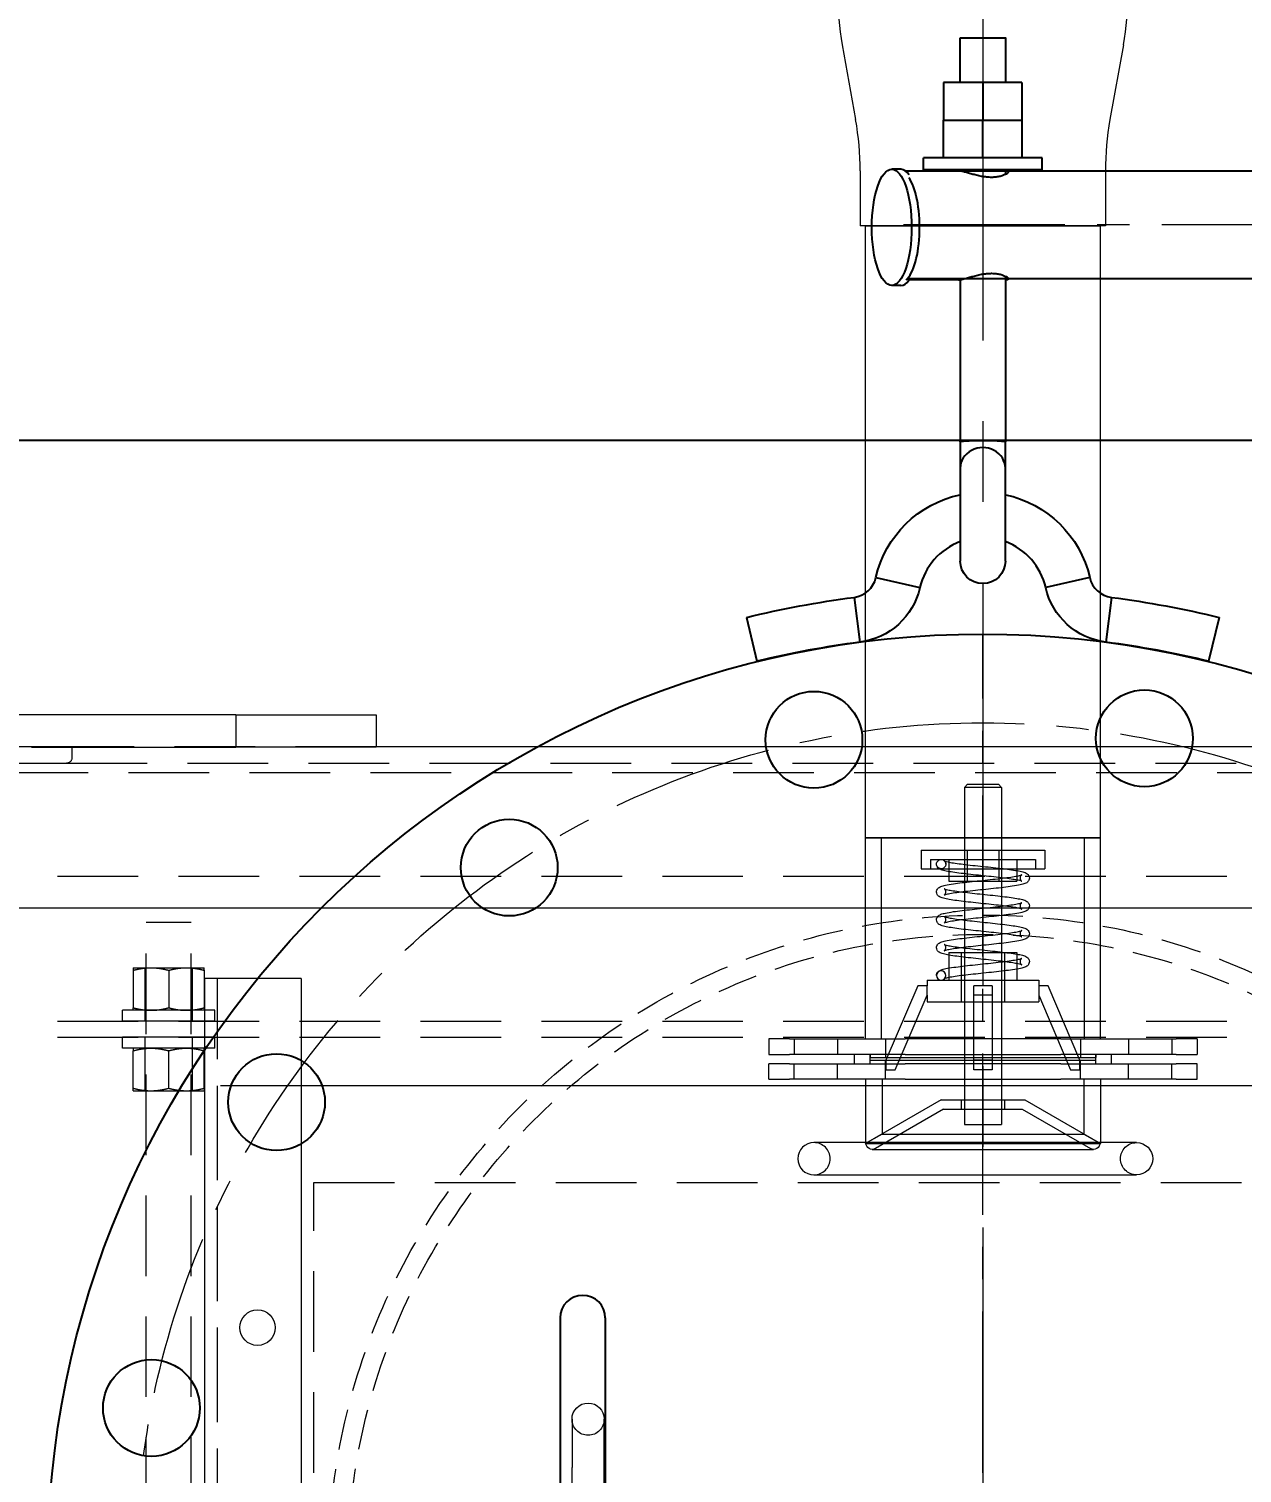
# Model space of a CAD drawing. Header units: millimetres. Extents: x -46397 to 283259, y -8690 to 23983.
# Drawn here: x 9151.2 to 9527.2, y 7916.1 to 8363.8 of the extents above; entities that cross this region are included whole.
import ezdxf

# ---------------------------------------------------------------- set-up
doc = ezdxf.new("R2010")
doc.units = ezdxf.units.MM
for name, pattern in [('CENTER', [2, 1.25, -0.25, 0.25, -0.25]), ('HIDDEN', [0.375, 0.25, -0.125]), ('HIDDENX2', [0.75, 0.5, -0.25])]:
    doc.linetypes.add(name, pattern=pattern)
doc.layers.get('Defpoints').update_dxf_attribs({"lineweight": 0})
for name, color, linetype, lineweight in [('DUONGCHINH', 7, 'Continuous', 25), ('DUONGDAM', 7, 'Continuous', 25), ('DUONGTAM', 1, 'CENTER', 0), ('Long_AM_Hidden', 4, 'HIDDEN', 9), ('Long_AM_Visible', 30, 'Continuous', 25), ('Long_Centerline', 1, 'CENTER', 9), ('PHANTOM 2', 8, 'Continuous', 0), ('ĐƯỜNG ĐẬM', 255, 'Continuous', 25)]:
    doc.layers.add(name, color=color, linetype=linetype, lineweight=lineweight)
doc.styles.add('GHI CHÚ 1', font='isocp_IV25.ttf', dxfattribs={"width": 0.8})
doc.dimstyles.new('1-30SCALE', dxfattribs={"dimtxt": 75, "dimasz": 75, "dimexe": 37.5, "dimexo": 30, "dimgap": 30, "dimtad": 1, "dimtoh": 1, "dimdec": 0, "dimdsep": 46, "dimtxsty": 'GHI CHÚ 1', "dimcen": 0.09, "dimclrd": 256, "dimclre": 256, "dimclrt": 2, "dimadec": 0, "dimazin": 0, "dimtfac": 1, "dimtdec": 0, "dimtofl": 0, "dimtmove": 0, "dimatfit": 3, "dimfxl": 1, "dimlwd": 0, "dimlwe": 0, "dimarcsym": 0})

# ---------------------------------------------------------------- blocks, each defined once
blk = doc.blocks.new('A$C3d023de0')
at = {"layer": 'DUONGCHINH', "color": 2, "ltscale": 10, "extrusion": (0, 1, 0)}
blk.add_line((606, 1954.61), (-606, 1954.61), dxfattribs=at)
at = {"layer": 'DUONGCHINH', "color": 2, "ltscale": 10}
blk.add_lwpolyline([(-606, 1954.61), (-606, 2004.61, -0.28449), (-491.03, 2193.28, -0.238987), (491.03, 2193.28, -0.28449), (606, 2004.61), (606, 1954.61)], format="xyb", close=True, dxfattribs=at)
at = {"layer": 'DUONGTAM', "ltscale": 100}
blk.add_line((0, 2310.63), (0, 100), dxfattribs=at)
blk = doc.blocks.new('A$C06888fbc')
at = {"color": 150, "linetype": 'Continuous', "lineweight": 0, "ltscale": 10, "extrusion": (0, 1, 0)}
for p, q in [((-231.57, 1869.61), (-400.48, 1869.61)), ((-231.57, 1869.61), (-188.03, 1869.61)), ((-231.57, 1869.61), (-231.57, 1859.61)), ((-188.03, 1869.61), (-188.03, 1859.61)), ((-282.33, 1859.62), (-332.33, 1859.62)), ((-282.33, 1859.62), (-282.33, 1856.29)), ((-282.33, 1859.61), (-231.57, 1859.61)), ((-188.03, 1859.61), (-231.57, 1859.61)), ((183.36, 1859.62), (-188.03, 1859.62)), ((-321.83, 1854.62), (-284, 1854.62)), ((322.67, 1809.62), (-327.33, 1809.62)), ((-211.29, 1787.82), (-241.29, 1787.82)), ((-241.29, 1787.82), (-241.29, 637.81)), ((-211.29, 1787.82), (-211.29, 637.81)), ((206.62, 1754.62), (-211.29, 1754.62)), ((47.67, 1736.98), (-52.33, 1736.98)), ((-52.33, 1726.98), (-37.33, 1726.98)), ((-37.33, 1726.98), (32.67, 1726.98)), ((32.67, 1726.98), (47.67, 1726.98)), ((-127.33, 1651.23), (-127.33, 1636.23)), ((-117.33, 1636.23), (-117.33, 1651.23)), ((-127.33, 1516.23), (-127.33, 1636.23)), ((-117.33, 1516.23), (-117.33, 1636.23))]:
    blk.add_line(p, q, dxfattribs=at)
at = {"color": 1, "linetype": 'HIDDENX2', "lineweight": 0, "ltscale": 50, "extrusion": (0, 1, 0)}
for p, q in [((-332.33, 1859.61), (-282.33, 1859.61)), ((-188.03, 1859.62), (-282.33, 1859.62)), ((-284, 1854.62), (279.34, 1854.62)), ((322.67, 1851.61), (-327.33, 1851.61)), ((322.67, 1851.61), (-327.33, 1851.61)), ((-324.33, 1819.62), (319.67, 1819.62)), ((-245.34, 1805.19), (-259.34, 1805.19)), ((-259.34, 1395.61), (-259.34, 1805.19)), ((-245.34, 1395.61), (-245.34, 1805.19)), ((-263.34, 1791.19), (-257.84, 1791.19)), ((-259.67, 1777.99), (-259.67, 1791.19)), ((-257.84, 1791.19), (-246.84, 1791.19)), ((-246.84, 1791.19), (-241.34, 1791.19)), ((-245, 1777.99), (-245, 1791.19)), ((-263.34, 1790.4), (-263.34, 1778.79)), ((-252.34, 1790.4), (-252.34, 1778.79)), ((-241.34, 1790.4), (-241.34, 1778.79)), ((-237.29, 1787.82), (-237.29, 637.81)), ((-252.34, 1777.99), (-266.64, 1777.99)), ((-266.64, 1774.62), (-266.64, 1777.99)), ((-259.67, 1774.62), (-259.67, 1777.99)), ((-238.04, 1777.99), (-252.34, 1777.99)), ((-245, 1774.62), (-245, 1777.99)), ((-238.04, 1774.62), (-238.04, 1777.99)), ((-324.33, 1774.62), (319.67, 1774.62)), ((-252.34, 1774.62), (-266.64, 1774.62)), ((-238.04, 1774.62), (-252.34, 1774.62)), ((-324.33, 1769.62), (319.67, 1769.62)), ((-252.34, 1769.62), (-266.64, 1769.62)), ((-266.64, 1766.25), (-266.64, 1769.62)), ((-259.67, 1766.25), (-259.67, 1769.62)), ((-238.04, 1769.62), (-252.34, 1769.62)), ((-245, 1766.25), (-245, 1769.62)), ((-238.04, 1766.25), (-238.04, 1769.62)), ((-252.34, 1766.25), (-266.64, 1766.25)), ((-263.34, 1753.84), (-263.34, 1765.45)), ((-259.67, 1753.05), (-259.67, 1766.25)), ((-238.04, 1766.25), (-252.34, 1766.25)), ((-252.34, 1753.84), (-252.34, 1765.45)), ((-245, 1753.05), (-245, 1766.25)), ((-241.34, 1753.84), (-241.34, 1765.45)), ((-263.34, 1753.05), (-257.84, 1753.05)), ((-257.84, 1753.05), (-246.84, 1753.05)), ((-246.84, 1753.05), (-241.34, 1753.05)), ((-237.33, 1754.62), (-237.33, 1454.62)), ((-211.29, 1754.62), (-237.33, 1754.62)), ((-207.33, 1484.61), (-207.33, 1724.61)), ((-207.33, 1724.61), (202.67, 1724.61))]:
    blk.add_line(p, q, dxfattribs=at)
at = {"color": 150, "linetype": 'Continuous', "lineweight": 0, "ltscale": 10}
blk.add_circle((-224.79, 1679.61), 5.5, dxfattribs=at)
for start, end in [(90, 180), (180, 270)]:
    blk.add_arc((-52.33, 1731.98), 5, start, end, dxfattribs=at)
at = {"color": 1, "linetype": 'HIDDENX2', "lineweight": 0, "ltscale": 50}
blk.add_arc((-52.33, 1731.98), 5, 270, 90, dxfattribs=at)
at = {"color": 1, "linetype": 'HIDDENX2', "lineweight": 0, "ltscale": 50, "extrusion": (0, 0, -1)}
for centre, start, end in [((-47.67, 1731.98), 270, 90), ((122.33, 1651.23), 180, 0)]:
    blk.add_arc(centre, 5, start, end, dxfattribs=at)
at = {"color": 150, "linetype": 'Continuous', "lineweight": 0, "ltscale": 10, "extrusion": (0, 0, -1)}
for centre, start, end in [((-47.67, 1731.98), 90, 180), ((-47.67, 1731.98), 180, 270), ((122.33, 1651.23), 0, 90), ((122.33, 1651.23), 90, 180)]:
    blk.add_arc(centre, 5, start, end, dxfattribs=at)
at = {"color": 150, "linetype": 'Continuous', "lineweight": 0, "ltscale": 10}
blk.add_open_spline([(-282.33, 1856.29), (-282.33, 1856.18), (-282.34, 1856.08), (-282.38, 1855.86), (-282.42, 1855.76), (-282.5, 1855.56), (-282.55, 1855.46), (-282.66, 1855.29), (-282.73, 1855.21), (-282.87, 1855.05), (-282.96, 1854.98), (-283.15, 1854.85), (-283.25, 1854.79), (-283.46, 1854.7), (-283.57, 1854.67), (-283.79, 1854.63), (-283.9, 1854.62), (-284, 1854.62)], degree=3, knots=[0, 0, 0, 0, 0.312638, 0.312638, 0.625276, 0.625276, 0.937914, 0.937914, 1.250551, 1.250551, 1.609957, 1.609957, 1.969363, 1.969363, 2.328769, 2.328769, 2.688175, 2.688175, 2.688175, 2.688175], dxfattribs=at)
at = {"color": 1, "linetype": 'HIDDENX2', "lineweight": 0, "ltscale": 50}
for points, weights in [([(-263.34, 1790.4), (-260.39, 1791.19), (-257.84, 1791.19)], [1.00007075032, 1.03799156647, 1]), ([(-263.34, 1791.19), (-263.34, 1791.19), (-263.34, 1790.4)], [1, 1.03799156647, 1.00007075032]), ([(-257.84, 1791.19), (-255.28, 1791.19), (-252.34, 1790.4)], [1, 1.03799156647, 1.00007075032]), ([(-252.34, 1790.4), (-249.39, 1791.19), (-246.84, 1791.19)], [1.00007075032, 1.03799156647, 1]), ([(-246.84, 1791.19), (-244.28, 1791.19), (-241.34, 1790.4)], [1, 1.03799156647, 1.00007075032]), ([(-241.34, 1790.4), (-241.34, 1791.19), (-241.34, 1791.19)], [1.00007075032, 1.03799156647, 1]), ([(-263.34, 1778.79), (-260.39, 1777.99), (-257.84, 1777.99)], [1.00007075032, 1.03799156647, 1]), ([(-263.34, 1777.99), (-263.34, 1777.99), (-263.34, 1778.79)], [1, 1.03799156647, 1.00007075032]), ([(-257.84, 1777.99), (-255.28, 1777.99), (-252.34, 1778.79)], [1, 1.03799156647, 1.00007075032]), ([(-252.34, 1778.79), (-249.39, 1777.99), (-246.84, 1777.99)], [1.00007075032, 1.03799156647, 1]), ([(-246.84, 1777.99), (-244.28, 1777.99), (-241.34, 1778.79)], [1, 1.03799156647, 1.00007075032]), ([(-241.34, 1778.79), (-241.34, 1777.99), (-241.34, 1777.99)], [1.00007075032, 1.03799156647, 1]), ([(-263.34, 1765.45), (-260.39, 1766.25), (-257.84, 1766.25)], [1.00007075032, 1.03799156647, 1]), ([(-263.34, 1766.25), (-263.34, 1766.25), (-263.34, 1765.45)], [1, 1.03799156647, 1.00007075032]), ([(-257.84, 1766.25), (-255.28, 1766.25), (-252.34, 1765.45)], [1, 1.03799156647, 1.00007075032]), ([(-252.34, 1765.45), (-249.39, 1766.25), (-246.84, 1766.25)], [1.00007075032, 1.03799156647, 1]), ([(-246.84, 1766.25), (-244.28, 1766.25), (-241.34, 1765.45)], [1, 1.03799156647, 1.00007075032]), ([(-241.34, 1765.45), (-241.34, 1766.25), (-241.34, 1766.25)], [1.00007075032, 1.03799156647, 1]), ([(-263.34, 1753.84), (-260.39, 1753.05), (-257.84, 1753.05)], [1.00007075032, 1.03799156647, 1]), ([(-263.34, 1753.05), (-263.34, 1753.05), (-263.34, 1753.84)], [1, 1.03799156647, 1.00007075032]), ([(-257.84, 1753.05), (-255.28, 1753.05), (-252.34, 1753.84)], [1, 1.03799156647, 1.00007075032]), ([(-252.34, 1753.84), (-249.39, 1753.05), (-246.84, 1753.05)], [1.00007075032, 1.03799156647, 1]), ([(-246.84, 1753.05), (-244.28, 1753.05), (-241.34, 1753.84)], [1, 1.03799156647, 1.00007075032]), ([(-241.34, 1753.84), (-241.34, 1753.05), (-241.34, 1753.05)], [1.00007075032, 1.03799156647, 1])]:
    blk.add_rational_spline(points, weights, degree=2, dxfattribs=at)
blk = doc.blocks.new('*U1805')
at = {"layer": 'DUONGDAM'}
blk.add_circle((0, 0), 15, dxfattribs=at)
blk = doc.blocks.new('*U1806')
at = {"layer": 'ĐƯỜNG ĐẬM', "color": 0, "linetype": 'ByBlock', "lineweight": -2, "transparency": 16777216}
blk.add_blockref('*U1805', (178500.03, 989.03), dxfattribs=at)
for p, rotation in [((178399.58, 969.04), 22.5), ((178600.49, 969.04), 337.4999999999999), ((178314.42, 912.14), 45.00000000000001), ((178257.51, 826.98), 67.5)]:
    blk.add_blockref('*U1805', p, dxfattribs=dict(at, rotation=rotation))
blk = doc.blocks.new('MH2.2')
at = {"layer": 'Long_AM_Hidden', "ltscale": 50}
for radius in [202.91, 196.91]:
    blk.add_circle((0, 0), radius, dxfattribs=at)
at = {"layer": 'Long_AM_Visible', "extrusion": (0, 1, 0)}
for p, q in [((-12.17, 461), (-12.17, 449.03)), ((-0.01, 461), (-12.17, 461)), ((12.15, 461), (-0.01, 461)), ((-0.01, 461), (-0.01, 449.34)), ((12.15, 461), (12.15, 449.34)), ((-12.16, 449.03), (-12.17, 449.03)), ((-12.16, 449.34), (0, 449.34)), ((-12.16, 437.7), (-12.16, 449.34)), ((0, 437.7), (0, 449.34)), ((0, 449.34), (12.16, 449.34)), ((12.16, 437.7), (12.16, 449.34)), ((18.42, 437.7), (-18.42, 437.7)), ((-18.42, 433.91), (-18.42, 437.7)), ((18.42, 433.91), (18.42, 437.7)), ((-25.4, 434.09), (-28.22, 434.09)), ((18.42, 433.91), (-18.42, 433.91)), ((-7, 433.91), (-7, 433.54)), ((7, 433.91), (7, 432.5)), ((-7.54, 399.85), (-23.37, 399.85)), ((-7, 399.9), (-7, 349.65)), ((7, 400.94), (7, 349.65)), ((-25.4, 398.09), (-28.22, 398.09)), ((-7, 349.65), (-7, 341.4)), ((7, 341.4), (7, 349.65)), ((-7, 341.4), (-7, 312.65)), ((7, 312.65), (7, 341.4)), ((-33.14, 307.52), (-19.5, 304.4)), ((33.14, 307.52), (19.5, 304.4)), ((-39.92, 301.37), (-38.12, 287.48)), ((39.92, 301.37), (38.12, 287.48)), ((-73.29, 295.19), (-70, 281.58)), ((73.29, 295.19), (70, 281.58)), ((-131.01, 78), (-131.01, -78)), ((-117.01, 78), (-117.01, -78))]:
    blk.add_line(p, q, dxfattribs=at)
at = {"layer": 'Long_AM_Visible'}
blk.add_lwpolyline([(-7, 474.83), (7, 474.83), (7, 461), (-7, 461)], close=True, dxfattribs=at)
for points in [[(320.16, 70), (320.16, 378.85, 0.414214), (265.46, 433.55), (-23.91, 433.55)], [(286.76, 70), (286.76, 378.85, 0.414214), (265.46, 400.15), (-23.37, 400.15)]]:
    blk.add_lwpolyline(points, format="xyb", dxfattribs=at)
blk.add_circle((0, 0), 290, dxfattribs=at)
at = {"layer": 'Long_AM_Visible', "extrusion": (1.22465e-16, 0, -1)}
for centre, radius, start, end in [((0, 299.94), 34, 12.8851, 78.1188), ((0, 299.94), 34, 101.8812, 167.1149), ((0, 312.65), 7, 180, 0), ((0, -7.56), 311.5, 76.391, 82.6376), ((40.94, 309.3), 22, 192.8851, 262.6376), ((-40.94, 309.3), 22, 277.3624, 347.1149), ((0, -7.56), 311.5, 97.3624, 103.609)]:
    blk.add_arc(centre, radius, start, end, dxfattribs=at)
at = {"layer": 'Long_AM_Visible'}
for centre, radius, start, end in [((0, 299.94), 20, 110.4873, 167.1149), ((0, 299.94), 20, 12.8851, 69.5127), ((-40.94, 309.3), 8, 277.3624, 347.1149), ((40.94, 309.3), 8, 192.8851, 262.6376), ((0, -7.56), 297.5, 97.3624, 103.609), ((0, -7.56), 297.5, 76.391, 82.6376), ((-124.01, 78), 7, 90, 180), ((-124.01, 78), 7, 360, 90)]:
    blk.add_arc(centre, radius, start, end, dxfattribs=at)
for centre, major_axis, ratio, start_param, end_param in [((-28.22, 416.09), (0, -18), 0.34202, -4.712392, 1.570793), ((-25.4, 416.09), (0, 18), 0.34202, -0.436952, 0), ((-25.4, 416.09), (0, -17), 0.34202, 0.286133, 2.70464), ((-25.4, 416.09), (0, -18), 0.34202, 0, 0.436952), ((0, 341.4), (7, 0), 0.916548, 0, 3.141593)]:
    blk.add_ellipse(centre, major_axis=major_axis, ratio=ratio, start_param=start_param, end_param=end_param, dxfattribs=at)
for points, knots in [([(7, 433.55), (7.19, 433.58), (7.36, 433.59), (7.67, 433.59), (7.8, 433.57), (7.96, 433.47), (7.99, 433.4), (7.94, 433.22), (7.86, 433.11), (7.61, 432.87), (7.43, 432.75), (7.01, 432.5), (6.75, 432.37), (6.14, 432.12), (5.79, 432), (5, 431.81), (4.57, 431.73), (3.67, 431.62), (3.19, 431.59), (2.23, 431.59), (1.72, 431.62), (0.67, 431.73), (0.13, 431.81), (-0.93, 432), (-1.46, 432.12), (-2.47, 432.37), (-2.96, 432.5), (-3.86, 432.75), (-4.3, 432.87), (-5.15, 433.11), (-5.55, 433.22), (-6.27, 433.4), (-6.59, 433.47), (-7.14, 433.57), (-7.37, 433.59), (-7.54, 433.59), (-7.54, 433.59), (-7.54, 433.59)], [11.095451, 11.095451, 11.095451, 11.095451, 12.26863, 12.26863, 13.80062, 13.80062, 15.332609, 15.332609, 16.864598, 16.864598, 18.396588, 18.396588, 19.931756, 19.931756, 21.466924, 21.466924, 23.002092, 23.002092, 24.53726, 24.53726, 26.072427, 26.072427, 27.607593, 27.607593, 29.142759, 29.142759, 30.677925, 30.677925, 32.209911, 32.209911, 33.741896, 33.741896, 35.273881, 35.273881, 36.805867, 36.805867, 36.805924, 36.805924, 36.805924, 36.805924]), ([(-7.54, 399.85), (-7.37, 399.85), (-7.14, 399.87), (-6.59, 399.97), (-6.27, 400.04), (-5.55, 400.22), (-5.15, 400.33), (-4.3, 400.57), (-3.86, 400.7), (-2.96, 400.94), (-2.47, 401.07), (-1.46, 401.32), (-0.93, 401.44), (0.13, 401.64), (0.67, 401.72), (1.72, 401.82), (2.23, 401.85), (3.19, 401.85), (3.67, 401.82), (4.57, 401.72), (5, 401.64), (5.79, 401.44), (6.14, 401.32), (6.75, 401.07), (7.01, 400.94), (7.43, 400.7), (7.61, 400.57), (7.86, 400.33), (7.94, 400.22), (7.99, 400.04), (7.96, 399.97), (7.8, 399.87), (7.67, 399.85), (7.36, 399.85), (7.19, 399.86), (7, 399.89)], [12.268687, 12.268687, 12.268687, 12.268687, 13.800618, 13.800618, 15.332605, 15.332605, 16.864593, 16.864593, 18.39658, 18.39658, 19.93175, 19.93175, 21.46692, 21.46692, 23.00209, 23.00209, 24.53726, 24.53726, 26.072425, 26.072425, 27.607589, 27.607589, 29.142754, 29.142754, 30.677918, 30.677918, 32.209905, 32.209905, 33.741892, 33.741892, 35.273879, 35.273879, 36.805867, 36.805867, 37.979046, 37.979046, 37.979046, 37.979046]), ([(-7, 349.65), (-7, 349.66), (-7, 349.66), (-6.99, 349.7), (-6.83, 349.74), (-6.22, 349.82), (-5.77, 349.86), (-4.63, 349.94), (-3.92, 349.98), (-2.52, 350.03), (-1.86, 350.05), (-0.91, 350.06), (-0.63, 350.06), (-0.12, 350.07), (0.11, 350.07), (0.62, 350.06), (0.91, 350.06), (1.94, 350.05), (2.67, 350.03), (4.13, 349.97), (4.84, 349.93), (5.88, 349.85), (6.25, 349.81), (6.83, 349.74), (6.99, 349.7), (7, 349.66), (7, 349.66), (7, 349.65)], [-0.054975, -0.054975, -0.054975, -0.054975, 0, 0, 2.554471, 2.554471, 5.077984, 5.077984, 7.725002, 7.725002, 9.779262, 9.779262, 10.631761, 10.631761, 11.308933, 11.308933, 12.17025, 12.17025, 14.458294, 14.458294, 17.184717, 17.184717, 19.377883, 19.377883, 21.950056, 21.950056, 22.005031, 22.005031, 22.005031, 22.005031])]:
    blk.add_open_spline(points, degree=3, knots=knots, dxfattribs=at)
at = {"layer": 'Long_Centerline', "ltscale": 40}
blk.add_line((0, -290), (0, 290), dxfattribs=at)
blk.add_lwpolyline([(303.46, -105), (303.46, 378.85, 0.414214), (265.46, 416.85), (-28.22, 416.85)], format="xyb", dxfattribs=at)
blk.add_circle((0, 0), 262.5, dxfattribs=at)
at = {"layer": 'ĐƯỜNG ĐẬM', "ltscale": 100, "rotation": 11.5}
blk.add_blockref('*U1806', (-174771.75, -36299.12), dxfattribs=at)
blk = doc.blocks.new('q kjekjas ad')
at = {"color": 2, "linetype": 'Continuous', "lineweight": 0, "ltscale": 10}
for p, q in [((-5043.58, 2077.34), (-5039.42, 2054.12)), ((-4956.42, 2077.34), (-4960.58, 2054.12)), ((-5038, 2038.22), (-5038, 2021.23)), ((-4962, 2038.22), (-4962, 2021.23)), ((-4962, 2021.23), (-5038, 2021.23))]:
    blk.add_line(p, q, dxfattribs=at)
at = {"color": 2, "linetype": 'Continuous', "lineweight": 0, "extrusion": (0, 1, 0)}
for p, q in [((-5036.4, 1859.62), (-5036.4, 2021.23)), ((-4963.5, 1859.62), (-4963.5, 2021.23)), ((-5036.4, 1831.45), (-5036.4, 1859.62)), ((-4963.5, 1831.45), (-4963.5, 1859.62))]:
    blk.add_line(p, q, dxfattribs=at)
at = {"color": 2, "linetype": 'Continuous', "lineweight": 0}
blk.add_line((-5036.4, 2021.23), (-4963.5, 2021.23), dxfattribs=at)
at = {"color": 100, "linetype": 'Continuous', "lineweight": 0, "extrusion": (0, 1, 0)}
for p, q in [((-5004.74, 1848.06), (-5005.7, 1847.1)), ((-4994.19, 1847.1), (-5005.7, 1847.1)), ((-5005.7, 1847.1), (-5005.7, 1742.55)), ((-5004.74, 1848.06), (-4995.15, 1848.06)), ((-4995.15, 1848.06), (-4994.19, 1847.1)), ((-4994.19, 1847.1), (-4994.19, 1742.55)), ((-5036.4, 1831.45), (-4963.5, 1831.45)), ((-4963.5, 1831.45), (-5036.4, 1831.45)), ((-5036.4, 1769.11), (-5036.4, 1831.45)), ((-5031.45, 1769.11), (-5031.45, 1831.45)), ((-4968.45, 1769.11), (-4968.45, 1831.45)), ((-4963.5, 1769.11), (-4963.5, 1831.45)), ((-5019.13, 1827.62), (-4980.77, 1827.62)), ((-5019.13, 1827.62), (-5019.13, 1821.86)), ((-5004.89, 1827.62), (-5004.89, 1818.03)), ((-4995.01, 1827.62), (-4995.01, 1818.03)), ((-4980.77, 1827.62), (-4980.77, 1821.86)), ((-5016.25, 1824.74), (-4983.64, 1824.74)), ((-5016.25, 1824.74), (-5016.25, 1821.86)), ((-5010.5, 1824.74), (-5010.5, 1818.03)), ((-4989.4, 1824.74), (-4989.4, 1818.03)), ((-4983.64, 1824.74), (-4983.64, 1821.86)), ((-5019.13, 1821.86), (-4980.77, 1821.86)), ((-5010.5, 1818.03), (-4989.4, 1818.03)), ((-5010.5, 1795.96), (-4989.4, 1795.96)), ((-5010.5, 1795.96), (-5010.5, 1787.33)), ((-5006.66, 1795.96), (-5006.66, 1780.62)), ((-4993.23, 1795.96), (-4993.23, 1780.62)), ((-4989.4, 1795.96), (-4989.4, 1787.33)), ((-5017.21, 1787.33), (-4982.68, 1787.33)), ((-5017.21, 1787.33), (-5017.21, 1785.56)), ((-4982.68, 1787.33), (-4982.68, 1785.56)), ((-5020.16, 1785.56), (-5030.01, 1762.54)), ((-5027.13, 1759.52), (-5017.21, 1782.69)), ((-5017.21, 1785.56), (-5020.16, 1785.56)), ((-5017.21, 1782.69), (-5017.21, 1785.56)), ((-5017.21, 1782.69), (-5017.21, 1780.62)), ((-4997.07, 1785.56), (-5002.83, 1785.56)), ((-5002.83, 1762.54), (-5002.83, 1785.56)), ((-4997.07, 1782.69), (-5002.83, 1782.69)), ((-4997.07, 1785.56), (-4997.07, 1762.54)), ((-4982.68, 1785.56), (-4982.68, 1782.69)), ((-4979.74, 1785.56), (-4982.68, 1785.56)), ((-4982.68, 1782.69), (-4972.77, 1759.52)), ((-4982.68, 1782.69), (-4982.68, 1780.62)), ((-4969.89, 1762.54), (-4979.74, 1785.56)), ((-5017.21, 1780.62), (-4982.68, 1780.62)), ((-5059.87, 1769.11), (-5066.37, 1769.11)), ((-5066.37, 1769.11), (-5066.37, 1764.31)), ((-5059.87, 1769.11), (-5024.06, 1769.11)), ((-5058.46, 1769.11), (-5058.46, 1764.31)), ((-5045.03, 1769.11), (-5045.03, 1764.31)), ((-5030.16, 1769.11), (-5030.16, 1763.35)), ((-4975.84, 1769.11), (-5024.06, 1769.11)), ((-4975.84, 1769.11), (-4940.03, 1769.11)), ((-4969.73, 1769.11), (-4969.73, 1763.35)), ((-4954.87, 1769.11), (-4954.87, 1764.31)), ((-4941.44, 1769.11), (-4941.44, 1764.31)), ((-4933.53, 1769.11), (-4940.03, 1769.11)), ((-4933.53, 1769.11), (-4933.53, 1764.31)), ((-5066.37, 1764.31), (-5059.87, 1764.31)), ((-5024.06, 1764.31), (-5059.87, 1764.31)), ((-5039.75, 1761.43), (-5039.75, 1764.31)), ((-5034.96, 1764.31), (-5034.96, 1763.35)), ((-5034.96, 1761.43), (-5034.96, 1764.31)), ((-5024.06, 1764.31), (-4975.84, 1764.31)), ((-4940.03, 1764.31), (-4975.84, 1764.31)), ((-4964.94, 1764.31), (-4964.94, 1763.35)), ((-4964.94, 1761.43), (-4964.94, 1764.31)), ((-4960.14, 1761.43), (-4960.14, 1764.31)), ((-4940.03, 1764.31), (-4933.53, 1764.31)), ((-5059.87, 1761.43), (-5066.37, 1761.43)), ((-5066.37, 1756.64), (-5066.37, 1761.43)), ((-5059.87, 1761.43), (-5024.06, 1761.43)), ((-5058.46, 1756.64), (-5058.46, 1761.43)), ((-5045.03, 1756.64), (-5045.03, 1761.43)), ((-5034.96, 1763.35), (-4964.94, 1763.35)), ((-4964.94, 1762.39), (-5034.96, 1762.39)), ((-5034.96, 1761.43), (-5034.96, 1762.39)), ((-5030.16, 1756.64), (-5030.16, 1762.39)), ((-5030.01, 1762.54), (-5030.01, 1759.52)), ((-4975.84, 1761.43), (-5024.06, 1761.43)), ((-4997.07, 1762.54), (-5002.83, 1762.54)), ((-5002.83, 1759.52), (-5002.83, 1762.54)), ((-4997.07, 1762.54), (-4997.07, 1759.52)), ((-4975.84, 1761.43), (-4940.03, 1761.43)), ((-4969.89, 1759.52), (-4969.89, 1762.54)), ((-4969.73, 1756.64), (-4969.73, 1762.39)), ((-4964.94, 1761.43), (-4964.94, 1762.39)), ((-4954.87, 1756.64), (-4954.87, 1761.43)), ((-4941.44, 1756.64), (-4941.44, 1761.43)), ((-4933.53, 1761.43), (-4940.03, 1761.43)), ((-4933.53, 1756.64), (-4933.53, 1761.43)), ((-5066.37, 1756.64), (-5059.87, 1756.64)), ((-5024.06, 1756.64), (-5059.87, 1756.64)), ((-5036.4, 1756.64), (-5036.4, 1736.67)), ((-5031.24, 1756.64), (-5031.24, 1739.64)), ((-5030.01, 1759.52), (-5027.13, 1759.52)), ((-5024.06, 1756.64), (-4975.84, 1756.64)), ((-4997.07, 1759.52), (-5002.83, 1759.52)), ((-4940.03, 1756.64), (-4975.84, 1756.64)), ((-4972.77, 1759.52), (-4969.89, 1759.52)), ((-4968.65, 1756.64), (-4968.65, 1739.64)), ((-4963.5, 1756.64), (-4963.5, 1736.67)), ((-4940.03, 1756.64), (-4933.53, 1756.64)), ((-5012.92, 1750.22), (-5036.4, 1736.67)), ((-5012.14, 1747.35), (-5033.3, 1735.13)), ((-5012.92, 1750.22), (-4986.98, 1750.22)), ((-5012.14, 1747.35), (-4987.75, 1747.35)), ((-5006.66, 1750.22), (-5006.66, 1747.35)), ((-4993.23, 1750.22), (-4993.23, 1747.35)), ((-4987.75, 1747.35), (-4966.6, 1735.13)), ((-4986.98, 1750.22), (-4963.5, 1736.67)), ((-5005.7, 1742.55), (-4994.19, 1742.55)), ((-5031.24, 1739.64), (-5036.4, 1736.67)), ((-5031.24, 1739.64), (-4968.65, 1739.64)), ((-4968.65, 1739.64), (-4963.5, 1736.67)), ((-5036.4, 1736.67), (-4963.5, 1736.67)), ((-5035.92, 1735.84), (-5036.4, 1736.67)), ((-5036.4, 1736.67), (-4963.5, 1736.67)), ((-5034.26, 1734.88), (-4965.64, 1734.88)), ((-4963.98, 1735.84), (-4963.5, 1736.67))]:
    blk.add_line(p, q, dxfattribs=at)
at = {"color": 2, "linetype": 'Continuous', "lineweight": 0, "ltscale": 10}
for centre, start, end in [((-4955, 2093.24), 180, 190.1755), ((-5045, 2093.24), 349.8245, 0), ((-5128, 2038.22), 0, 10.1755), ((-4872, 2038.22), 169.8245, 180)]:
    blk.add_arc(centre, 90, start, end, dxfattribs=at)
at = {"color": 100, "linetype": 'Continuous', "lineweight": 0, "extrusion": (0, 0, -1)}
for centre, start, end in [((5034.26, 1736.79), 270, 330), ((5034.26, 1736.79), 240, 270), ((4965.64, 1736.79), 270, 300), ((4965.64, 1736.79), 210, 270)]:
    blk.add_arc(centre, 1.92, start, end, dxfattribs=at)
blk.add_ellipse((-5012.9, 1788.77), major_axis=(1.44, 0), ratio=0.994418, dxfattribs=at)
at = {"color": 100, "linetype": 'Continuous', "lineweight": 0}
for points, knots in [([(-5011.46, 1823.3), (-5011.46, 1823.48), (-5011.49, 1823.67), (-5011.63, 1824.01), (-5011.74, 1824.17), (-5012, 1824.43), (-5012.15, 1824.54), (-5012.5, 1824.69), (-5012.68, 1824.73), (-5013.06, 1824.73), (-5013.24, 1824.7), (-5013.59, 1824.57), (-5013.75, 1824.47), (-5014.02, 1824.21), (-5014.13, 1824.06), (-5014.29, 1823.72), (-5014.33, 1823.53), (-5014.34, 1823.16), (-5014.31, 1822.98), (-5014.18, 1822.63), (-5014.08, 1822.47), (-5013.83, 1822.19), (-5013.67, 1822.08), (-5013.33, 1821.93), (-5013.15, 1821.88), (-5012.78, 1821.86), (-5012.59, 1821.89), (-5012.24, 1822.02), (-5012.07, 1822.11), (-5011.8, 1822.36), (-5011.68, 1822.51), (-5011.6, 1822.68), (-5011.56, 1822.78), (-5011.52, 1822.87), (-5011.47, 1823.08), (-5011.46, 1823.19), (-5011.46, 1823.29), (-5011.46, 1823.3), (-5011.46, 1823.3)], [-1.8232205, -1.8232205, -1.8232205, -1.8232205, -1.7656573, -1.7656573, -1.7070607, -1.7070607, -1.648464, -1.648464, -1.5898673, -1.5898673, -1.5312706, -1.5312706, -1.472674, -1.472674, -1.4140773, -1.4140773, -1.3554806, -1.3554806, -1.296884, -1.296884, -1.2382873, -1.2382873, -1.1796906, -1.1796906, -1.121094, -1.121094, -1.0624973, -1.0624973, -1.0039006, -1.0039006, -0.9453039, -0.9453039, -0.9453039, -0.912127, -0.912127, -0.8789501, -0.8789501, -0.8779166, -0.8779166, -0.8779166, -0.8779166]), ([(-5014.34, 1788.77), (-5014.34, 1789), (-5014.28, 1789.23), (-5014.12, 1789.6), (-5014.01, 1789.76), (-5013.76, 1790.02), (-5013.63, 1790.12), (-5013.3, 1790.33), (-5013.11, 1790.42), (-5012.5, 1790.66), (-5012.03, 1790.78), (-5010.78, 1791.04), (-5009.95, 1791.18), (-5008.17, 1791.44), (-5007.24, 1791.56), (-5005.28, 1791.8), (-5004.24, 1791.91), (-5002.13, 1792.14), (-5001.04, 1792.26), (-4998.88, 1792.49), (-4997.8, 1792.6), (-4995.73, 1792.83), (-4994.72, 1792.95), (-4992.86, 1793.17), (-4991.99, 1793.29), (-4990.47, 1793.51), (-4989.8, 1793.62), (-4988.74, 1793.83), (-4988.33, 1793.94), (-4988, 1794.05), (-4987.94, 1794.08), (-4987.94, 1794.08), (-4987.94, 1794.08), (-4987.94, 1794.08), (-4987.97, 1794.07), (-4988.07, 1793.98), (-4988.12, 1793.93), (-4988.25, 1793.77), (-4988.34, 1793.62), (-4988.42, 1793.33), (-4988.44, 1793.21), (-4988.44, 1792.89), (-4988.39, 1792.7), (-4988.25, 1792.41), (-4988.17, 1792.3), (-4988.04, 1792.16), (-4987.99, 1792.13), (-4987.94, 1792.1), (-4987.94, 1792.09), (-4987.94, 1792.09), (-4987.94, 1792.1), (-4987.99, 1792.12), (-4988.08, 1792.15), (-4988.41, 1792.25), (-4988.7, 1792.33), (-4989.52, 1792.5), (-4990.07, 1792.6), (-4991.39, 1792.8), (-4992.18, 1792.91), (-4993.91, 1793.13), (-4994.87, 1793.24), (-4996.86, 1793.47), (-4997.92, 1793.58), (-5000.04, 1793.81), (-5001.12, 1793.92), (-5003.24, 1794.15), (-5004.29, 1794.26), (-5006.26, 1794.49), (-5007.21, 1794.61), (-5008.93, 1794.84), (-5009.72, 1794.96), (-5011.1, 1795.19), (-5011.69, 1795.32), (-5012.71, 1795.59), (-5013.11, 1795.7), (-5013.66, 1796.08), (-5013.76, 1796.16), (-5013.96, 1796.36), (-5014.07, 1796.5), (-5014.26, 1796.87), (-5014.34, 1797.14), (-5014.34, 1797.61), (-5014.29, 1797.83), (-5014.13, 1798.2), (-5014.03, 1798.37), (-5013.79, 1798.63), (-5013.65, 1798.74), (-5013.33, 1798.95), (-5013.15, 1799.04), (-5012.56, 1799.27), (-5012.11, 1799.39), (-5010.89, 1799.65), (-5010.07, 1799.79), (-5008.3, 1800.05), (-5007.37, 1800.18), (-5005.43, 1800.41), (-5004.4, 1800.53), (-5002.29, 1800.76), (-5001.2, 1800.88), (-4999.04, 1801.1), (-4997.96, 1801.22), (-4995.88, 1801.45), (-4994.86, 1801.56), (-4992.99, 1801.79), (-4992.12, 1801.9), (-4990.58, 1802.12), (-4989.9, 1802.24), (-4988.81, 1802.45), (-4988.38, 1802.56), (-4988.03, 1802.67), (-4987.95, 1802.7), (-4987.94, 1802.71), (-4987.94, 1802.71), (-4987.94, 1802.71), (-4987.96, 1802.7), (-4988.05, 1802.63), (-4988.1, 1802.58), (-4988.24, 1802.42), (-4988.33, 1802.28), (-4988.42, 1801.98), (-4988.44, 1801.85), (-4988.44, 1801.53), (-4988.39, 1801.34), (-4988.26, 1801.04), (-4988.17, 1800.93), (-4988.04, 1800.79), (-4987.99, 1800.76), (-4987.94, 1800.73), (-4987.94, 1800.73), (-4987.94, 1800.73), (-4987.94, 1800.73), (-4987.99, 1800.75), (-4988.08, 1800.78), (-4988.4, 1800.89), (-4988.7, 1800.96), (-4989.51, 1801.13), (-4990.06, 1801.23), (-4991.38, 1801.43), (-4992.17, 1801.54), (-4993.89, 1801.76), (-4994.85, 1801.87), (-4996.84, 1802.1), (-4997.9, 1802.21), (-5000.02, 1802.44), (-5001.1, 1802.55), (-5003.22, 1802.78), (-5004.27, 1802.89), (-5006.24, 1803.12), (-5007.19, 1803.24), (-5008.91, 1803.47), (-5009.7, 1803.59), (-5011.08, 1803.83), (-5011.68, 1803.95), (-5012.7, 1804.22), (-5013.1, 1804.33), (-5013.65, 1804.7), (-5013.75, 1804.78), (-5013.96, 1804.99), (-5014.06, 1805.12), (-5014.26, 1805.5), (-5014.34, 1805.77), (-5014.34, 1806.25), (-5014.29, 1806.46), (-5014.14, 1806.84), (-5014.03, 1807), (-5013.79, 1807.27), (-5013.65, 1807.37), (-5013.34, 1807.58), (-5013.15, 1807.67), (-5012.56, 1807.9), (-5012.12, 1808.02), (-5010.9, 1808.29), (-5010.08, 1808.43), (-5008.31, 1808.69), (-5007.38, 1808.81), (-5005.43, 1809.04), (-5004.4, 1809.16), (-5002.3, 1809.39), (-5001.21, 1809.51), (-4999.05, 1809.74), (-4997.96, 1809.85), (-4995.88, 1810.08), (-4994.87, 1810.19), (-4993, 1810.42), (-4992.12, 1810.53), (-4990.58, 1810.76), (-4989.9, 1810.87), (-4988.81, 1811.08), (-4988.39, 1811.19), (-4988.03, 1811.3), (-4987.96, 1811.34), (-4987.94, 1811.35), (-4987.94, 1811.35), (-4987.94, 1811.35), (-4987.96, 1811.33), (-4988.05, 1811.26), (-4988.1, 1811.22), (-4988.24, 1811.05), (-4988.33, 1810.91), (-4988.42, 1810.62), (-4988.44, 1810.48), (-4988.44, 1810.16), (-4988.39, 1809.97), (-4988.26, 1809.67), (-4988.17, 1809.56), (-4988.04, 1809.43), (-4987.99, 1809.39), (-4987.94, 1809.36), (-4987.94, 1809.36), (-4987.94, 1809.36), (-4987.94, 1809.36), (-4987.99, 1809.38), (-4988.08, 1809.42), (-4988.4, 1809.52), (-4988.7, 1809.59), (-4989.51, 1809.76), (-4990.06, 1809.86), (-4991.38, 1810.07), (-4992.17, 1810.18), (-4993.89, 1810.39), (-4994.85, 1810.51), (-4996.84, 1810.73), (-4997.89, 1810.84), (-5000.02, 1811.07), (-5001.1, 1811.19), (-5003.22, 1811.41), (-5004.27, 1811.53), (-5006.24, 1811.76), (-5007.19, 1811.87), (-5008.91, 1812.1), (-5009.7, 1812.22), (-5011.08, 1812.46), (-5011.68, 1812.58), (-5012.7, 1812.85), (-5013.1, 1812.96), (-5013.65, 1813.33), (-5013.75, 1813.41), (-5013.96, 1813.62), (-5014.06, 1813.76), (-5014.26, 1814.13), (-5014.34, 1814.4), (-5014.34, 1814.88), (-5014.29, 1815.09), (-5014.14, 1815.47), (-5014.03, 1815.63), (-5013.79, 1815.9), (-5013.65, 1816), (-5013.34, 1816.21), (-5013.15, 1816.3), (-5012.56, 1816.53), (-5012.12, 1816.65), (-5010.9, 1816.92), (-5010.08, 1817.06), (-5008.31, 1817.32), (-5007.38, 1817.44), (-5005.43, 1817.68), (-5004.4, 1817.79), (-5002.3, 1818.02), (-5001.21, 1818.14), (-4999.05, 1818.37), (-4997.96, 1818.48), (-4995.88, 1818.71), (-4994.87, 1818.83), (-4993, 1819.05), (-4992.12, 1819.17), (-4990.58, 1819.39), (-4989.9, 1819.5), (-4988.81, 1819.71), (-4988.39, 1819.82), (-4988.03, 1819.94), (-4987.96, 1819.97), (-4987.94, 1819.98), (-4987.94, 1819.98), (-4987.94, 1819.98), (-4987.96, 1819.97), (-4988.05, 1819.9), (-4988.1, 1819.85), (-4988.24, 1819.69), (-4988.33, 1819.54), (-4988.42, 1819.25), (-4988.44, 1819.12), (-4988.44, 1818.79), (-4988.39, 1818.6), (-4988.26, 1818.31), (-4988.17, 1818.2), (-4988.04, 1818.06), (-4987.99, 1818.02), (-4987.94, 1817.99), (-4987.94, 1817.99), (-4987.94, 1817.99), (-4987.94, 1817.99), (-4987.99, 1818.01), (-4988.08, 1818.05), (-4988.4, 1818.15), (-4988.7, 1818.23), (-4989.51, 1818.4), (-4990.06, 1818.49), (-4991.38, 1818.7), (-4992.17, 1818.81), (-4993.89, 1819.03), (-4994.85, 1819.14), (-4996.84, 1819.36), (-4997.89, 1819.48), (-5000.02, 1819.7), (-5001.1, 1819.82), (-5003.22, 1820.05), (-5004.27, 1820.16), (-5006.24, 1820.39), (-5007.19, 1820.5), (-5008.91, 1820.74), (-5009.7, 1820.85), (-5011.08, 1821.09), (-5011.68, 1821.21), (-5012.7, 1821.48), (-5013.1, 1821.59), (-5013.71, 1822.01), (-5013.88, 1822.15), (-5014.12, 1822.48), (-5014.19, 1822.62), (-5014.3, 1822.94), (-5014.34, 1823.12), (-5014.34, 1823.3)], [0, 0, 0, 0, 0.899594, 0.899594, 1.758358, 1.758358, 2.752121, 2.752121, 4.346928, 4.346928, 7.619674, 7.619674, 11.51061, 11.51061, 14.903317, 14.903317, 18.19744, 18.19744, 21.46035, 21.46035, 24.705809, 24.705809, 27.936827, 27.936827, 31.150338, 31.150338, 34.333636, 34.333636, 37.445047, 37.445047, 38.849689, 38.849689, 38.894716, 38.894716, 39.852659, 39.852659, 40.42953, 40.42953, 41.269271, 41.269271, 41.809554, 41.809554, 42.653452, 42.653452, 43.443351, 43.443351, 44.209327, 44.209327, 44.723729, 44.723729, 45.148342, 45.148342, 46.5857, 46.5857, 48.878952, 48.878952, 51.722925, 51.722925, 54.801939, 54.801939, 57.970546, 57.970546, 61.176402, 61.176402, 64.402189, 64.402189, 67.642618, 67.642618, 70.898491, 70.898491, 74.177941, 74.177941, 77.509422, 77.509422, 81.028678, 81.028678, 81.785767, 81.785767, 82.57489, 82.57489, 83.625438, 83.625438, 84.476791, 84.476791, 85.338813, 85.338813, 86.317569, 86.317569, 87.849585, 87.849585, 91.045185, 91.045185, 94.968423, 94.968423, 98.37159, 98.37159, 101.668023, 101.668023, 104.931996, 104.931996, 108.17818, 108.17818, 111.409921, 111.409921, 114.624463, 114.624463, 117.809807, 117.809807, 120.926709, 120.926709, 122.343724, 122.343724, 122.525206, 122.525206, 123.400431, 123.400431, 124.009787, 124.009787, 124.865724, 124.865724, 125.439641, 125.439641, 126.277914, 126.277914, 127.068903, 127.068903, 127.834567, 127.834567, 128.353848, 128.353848, 128.77163, 128.77163, 130.204854, 130.204854, 132.492122, 132.492122, 135.333974, 135.333974, 138.412081, 138.412081, 141.580343, 141.580343, 144.786035, 144.786035, 148.01172, 148.01172, 151.252059, 151.252059, 154.507819, 154.507819, 157.787064, 157.787064, 161.118014, 161.118014, 164.634712, 164.634712, 165.396918, 165.396918, 166.198461, 166.198461, 167.253442, 167.253442, 168.104673, 168.104673, 168.966609, 168.966609, 169.944744, 169.944744, 171.47398, 171.47398, 174.66587, 174.66587, 178.59043, 178.59043, 181.994108, 181.994108, 185.290653, 185.290653, 188.554676, 188.554676, 191.800894, 191.800894, 195.032669, 195.032669, 198.247259, 198.247259, 201.432696, 201.432696, 204.549849, 204.549849, 205.967421, 205.967421, 206.155328, 206.155328, 207.026626, 207.026626, 207.637567, 207.637567, 208.494328, 208.494328, 209.06975, 209.06975, 209.907766, 209.907766, 210.698806, 210.698806, 211.464456, 211.464456, 211.983959, 211.983959, 212.40143, 212.40143, 213.834466, 213.834466, 216.12146, 216.12146, 218.963215, 218.963215, 222.041281, 222.041281, 225.209527, 225.209527, 228.415212, 228.415212, 231.640892, 231.640892, 234.881227, 234.881227, 238.136982, 238.136982, 241.416218, 241.416218, 244.747144, 244.747144, 248.263726, 248.263726, 249.026166, 249.026166, 249.828282, 249.828282, 250.883466, 250.883466, 251.73469, 251.73469, 252.596623, 252.596623, 253.574732, 253.574732, 255.103853, 255.103853, 258.295589, 258.295589, 262.220203, 262.220203, 265.623902, 265.623902, 268.920452, 268.920452, 272.184477, 272.184477, 275.430697, 275.430697, 278.662473, 278.662473, 281.877065, 281.877065, 285.062506, 285.062506, 288.179669, 288.179669, 289.597265, 289.597265, 289.785438, 289.785438, 290.656573, 290.656573, 291.26758, 291.26758, 292.124376, 292.124376, 292.69986, 292.69986, 293.537865, 293.537865, 294.328907, 294.328907, 295.094556, 295.094556, 295.614069, 295.614069, 296.031527, 296.031527, 297.464555, 297.464555, 299.751538, 299.751538, 302.593289, 302.593289, 305.671353, 305.671353, 308.839599, 308.839599, 312.045283, 312.045283, 315.270963, 315.270963, 318.511298, 318.511298, 321.767052, 321.767052, 325.046288, 325.046288, 328.377213, 328.377213, 331.89379, 331.89379, 333.127126, 333.127126, 333.805475, 333.805475, 334.520938, 334.520938, 334.520938, 334.520938]), ([(-5011.46, 1823.3), (-5011.46, 1823.5), (-5011.51, 1823.71), (-5011.66, 1824), (-5011.74, 1824.1), (-5011.87, 1824.23), (-5011.92, 1824.27), (-5011.95, 1824.29), (-5011.96, 1824.3), (-5011.96, 1824.3), (-5011.95, 1824.29), (-5011.9, 1824.27), (-5011.8, 1824.23), (-5011.45, 1824.12), (-5011.14, 1824.05), (-5010.3, 1823.87), (-5009.73, 1823.77), (-5008.38, 1823.57), (-5007.58, 1823.46), (-5005.83, 1823.24), (-5004.87, 1823.13), (-5002.87, 1822.9), (-5001.81, 1822.79), (-4999.68, 1822.56), (-4998.6, 1822.45), (-4996.48, 1822.22), (-4995.44, 1822.1), (-4993.48, 1821.88), (-4992.54, 1821.76), (-4990.83, 1821.53), (-4990.06, 1821.41), (-4988.7, 1821.17), (-4988.11, 1821.05), (-4987.11, 1820.78), (-4986.71, 1820.67), (-4986.16, 1820.25), (-4986.06, 1820.16), (-4985.88, 1819.95), (-4985.79, 1819.83), (-4985.62, 1819.47), (-4985.56, 1819.22), (-4985.56, 1818.75), (-4985.61, 1818.53), (-4985.77, 1818.16), (-4985.89, 1818), (-4986.13, 1817.74), (-4986.26, 1817.64), (-4986.59, 1817.42), (-4986.77, 1817.34), (-4987.38, 1817.1), (-4987.84, 1816.98), (-4989.09, 1816.72), (-4989.92, 1816.58), (-4991.69, 1816.32), (-4992.62, 1816.2), (-4994.58, 1815.96), (-4995.61, 1815.85), (-4997.72, 1815.62), (-4998.81, 1815.5), (-5000.97, 1815.27), (-5002.05, 1815.16), (-5004.13, 1814.93), (-5005.14, 1814.81), (-5007, 1814.59), (-5007.87, 1814.47), (-5009.4, 1814.25), (-5010.07, 1814.14), (-5011.14, 1813.93), (-5011.55, 1813.82), (-5011.89, 1813.71), (-5011.95, 1813.68), (-5011.96, 1813.67), (-5011.96, 1813.67), (-5011.96, 1813.67), (-5011.93, 1813.69), (-5011.83, 1813.77), (-5011.78, 1813.82), (-5011.65, 1813.98), (-5011.56, 1814.13), (-5011.48, 1814.42), (-5011.46, 1814.54), (-5011.46, 1814.86), (-5011.51, 1815.05), (-5011.64, 1815.35), (-5011.73, 1815.46), (-5011.86, 1815.59), (-5011.91, 1815.63), (-5011.95, 1815.66), (-5011.96, 1815.66), (-5011.96, 1815.66), (-5011.96, 1815.66), (-5011.91, 1815.64), (-5011.82, 1815.6), (-5011.49, 1815.5), (-5011.19, 1815.43), (-5010.38, 1815.26), (-5009.83, 1815.16), (-5008.51, 1814.95), (-5007.72, 1814.84), (-5005.99, 1814.62), (-5005.04, 1814.51), (-5003.04, 1814.29), (-5001.99, 1814.17), (-4999.86, 1813.95), (-4998.78, 1813.83), (-4996.66, 1813.61), (-4995.62, 1813.49), (-4993.64, 1813.26), (-4992.69, 1813.15), (-4990.97, 1812.92), (-4990.18, 1812.8), (-4988.8, 1812.56), (-4988.21, 1812.44), (-4987.19, 1812.17), (-4986.79, 1812.06), (-4986.24, 1811.68), (-4986.14, 1811.6), (-4985.94, 1811.39), (-4985.83, 1811.26), (-4985.63, 1810.89), (-4985.56, 1810.62), (-4985.56, 1810.14), (-4985.61, 1809.93), (-4985.76, 1809.55), (-4985.87, 1809.39), (-4986.11, 1809.12), (-4986.24, 1809.02), (-4986.56, 1808.81), (-4986.75, 1808.72), (-4987.34, 1808.49), (-4987.78, 1808.37), (-4989, 1808.1), (-4989.83, 1807.96), (-4991.59, 1807.7), (-4992.52, 1807.58), (-4994.47, 1807.34), (-4995.5, 1807.23), (-4997.61, 1807), (-4998.7, 1806.88), (-5000.85, 1806.65), (-5001.94, 1806.54), (-5004.02, 1806.31), (-5005.03, 1806.19), (-5006.9, 1805.97), (-5007.78, 1805.85), (-5009.32, 1805.63), (-5010, 1805.52), (-5011.09, 1805.31), (-5011.51, 1805.2), (-5011.87, 1805.08), (-5011.94, 1805.05), (-5011.96, 1805.04), (-5011.96, 1805.04), (-5011.96, 1805.04), (-5011.94, 1805.05), (-5011.85, 1805.12), (-5011.8, 1805.17), (-5011.66, 1805.33), (-5011.57, 1805.48), (-5011.48, 1805.77), (-5011.46, 1805.9), (-5011.46, 1806.23), (-5011.51, 1806.42), (-5011.64, 1806.71), (-5011.73, 1806.82), (-5011.86, 1806.96), (-5011.91, 1807), (-5011.95, 1807.03), (-5011.96, 1807.03), (-5011.96, 1807.03), (-5011.96, 1807.03), (-5011.91, 1807.01), (-5011.82, 1806.97), (-5011.49, 1806.87), (-5011.2, 1806.79), (-5010.39, 1806.62), (-5009.84, 1806.53), (-5008.52, 1806.32), (-5007.73, 1806.21), (-5006.01, 1805.99), (-5005.05, 1805.88), (-5003.06, 1805.66), (-5002, 1805.54), (-4999.88, 1805.32), (-4998.79, 1805.2), (-4996.68, 1804.97), (-4995.63, 1804.86), (-4993.65, 1804.63), (-4992.71, 1804.52), (-4990.98, 1804.28), (-4990.19, 1804.17), (-4988.81, 1803.93), (-4988.22, 1803.81), (-4987.2, 1803.54), (-4986.79, 1803.43), (-4986.25, 1803.05), (-4986.15, 1802.97), (-4985.94, 1802.77), (-4985.83, 1802.63), (-4985.64, 1802.26), (-4985.56, 1801.99), (-4985.56, 1801.51), (-4985.61, 1801.29), (-4985.76, 1800.92), (-4985.87, 1800.76), (-4986.11, 1800.49), (-4986.24, 1800.39), (-4986.56, 1800.17), (-4986.74, 1800.09), (-4987.33, 1799.85), (-4987.78, 1799.74), (-4989, 1799.47), (-4989.82, 1799.33), (-4991.59, 1799.07), (-4992.52, 1798.95), (-4994.46, 1798.71), (-4995.49, 1798.59), (-4997.6, 1798.36), (-4998.69, 1798.25), (-5000.85, 1798.02), (-5001.93, 1797.9), (-5004.01, 1797.68), (-5005.03, 1797.56), (-5006.9, 1797.34), (-5007.78, 1797.22), (-5009.32, 1797), (-5010, 1796.89), (-5011.08, 1796.67), (-5011.51, 1796.57), (-5011.87, 1796.45), (-5011.94, 1796.42), (-5011.96, 1796.41), (-5011.96, 1796.41), (-5011.96, 1796.41), (-5011.94, 1796.42), (-5011.85, 1796.49), (-5011.8, 1796.54), (-5011.66, 1796.7), (-5011.57, 1796.85), (-5011.48, 1797.14), (-5011.46, 1797.27), (-5011.46, 1797.59), (-5011.51, 1797.79), (-5011.64, 1798.08), (-5011.73, 1798.19), (-5011.86, 1798.33), (-5011.91, 1798.36), (-5011.95, 1798.39), (-5011.96, 1798.4), (-5011.96, 1798.4), (-5011.96, 1798.39), (-5011.91, 1798.37), (-5011.82, 1798.34), (-5011.49, 1798.24), (-5011.2, 1798.16), (-5010.39, 1797.99), (-5009.84, 1797.89), (-5008.52, 1797.69), (-5007.73, 1797.58), (-5006.01, 1797.36), (-5005.05, 1797.25), (-5003.06, 1797.02), (-5002, 1796.91), (-4999.88, 1796.68), (-4998.79, 1796.57), (-4996.68, 1796.34), (-4995.63, 1796.23), (-4993.65, 1796), (-4992.71, 1795.88), (-4990.98, 1795.65), (-4990.19, 1795.54), (-4988.81, 1795.3), (-4988.22, 1795.18), (-4987.2, 1794.91), (-4986.79, 1794.8), (-4986.25, 1794.42), (-4986.15, 1794.34), (-4985.94, 1794.13), (-4985.83, 1794), (-4985.64, 1793.62), (-4985.56, 1793.36), (-4985.56, 1792.88), (-4985.61, 1792.66), (-4985.76, 1792.29), (-4985.87, 1792.13), (-4986.11, 1791.86), (-4986.24, 1791.75), (-4986.56, 1791.54), (-4986.74, 1791.46), (-4987.33, 1791.22), (-4987.78, 1791.1), (-4989, 1790.84), (-4989.82, 1790.7), (-4991.59, 1790.44), (-4992.52, 1790.31), (-4994.46, 1790.08), (-4995.49, 1789.96), (-4997.6, 1789.73), (-4998.69, 1789.62), (-5000.85, 1789.39), (-5001.93, 1789.27), (-5004.01, 1789.04), (-5005.03, 1788.93), (-5006.9, 1788.7), (-5007.78, 1788.59), (-5009.32, 1788.37), (-5010, 1788.25), (-5011.08, 1788.04), (-5011.51, 1787.94), (-5011.87, 1787.82), (-5011.94, 1787.79), (-5011.96, 1787.78), (-5011.96, 1787.78), (-5011.96, 1787.78), (-5011.94, 1787.79), (-5011.85, 1787.86), (-5011.8, 1787.9), (-5011.66, 1788.07), (-5011.57, 1788.21), (-5011.48, 1788.51), (-5011.46, 1788.64), (-5011.46, 1788.77)], [0, 0, 0, 0, 0.89219, 0.89219, 1.672721, 1.672721, 2.441728, 2.441728, 2.913856, 2.913856, 3.398037, 3.398037, 4.871576, 4.871576, 7.216513, 7.216513, 10.07839, 10.07839, 13.165004, 13.165004, 16.336517, 16.336517, 19.543758, 19.543758, 22.770424, 22.770424, 26.011633, 26.011633, 29.2685, 29.2685, 32.549755, 32.549755, 35.886006, 35.886006, 39.429011, 39.429011, 40.142883, 40.142883, 40.837132, 40.837132, 41.850343, 41.850343, 42.701795, 42.701795, 43.565476, 43.565476, 44.554419, 44.554419, 46.13224, 46.13224, 49.384945, 49.384945, 53.285089, 53.285089, 56.680472, 56.680472, 59.975192, 59.975192, 63.23838, 63.23838, 66.484029, 66.484029, 69.715239, 69.715239, 72.929024, 72.929024, 76.112869, 76.112869, 79.225757, 79.225757, 80.633753, 80.633753, 80.71466, 80.71466, 81.650968, 81.650968, 82.236161, 82.236161, 83.07992, 83.07992, 83.629363, 83.629363, 84.47175, 84.47175, 85.261942, 85.261942, 86.027833, 86.027833, 86.543546, 86.543546, 86.966323, 86.966323, 88.402569, 88.402569, 90.694212, 90.694212, 93.537617, 93.537617, 96.616388, 96.616388, 99.784903, 99.784903, 102.990714, 102.990714, 106.216474, 106.216474, 109.456879, 109.456879, 112.712721, 112.712721, 115.992116, 115.992116, 119.323454, 119.323454, 122.842019, 122.842019, 123.600482, 123.600482, 124.392911, 124.392911, 125.444648, 125.444648, 126.295971, 126.295971, 127.157968, 127.157968, 128.136546, 128.136546, 129.667767, 129.667767, 132.862309, 132.862309, 136.785927, 136.785927, 140.189239, 140.189239, 143.485704, 143.485704, 146.749691, 146.749691, 149.995885, 149.995885, 153.227636, 153.227636, 156.442192, 156.442192, 159.627562, 159.627562, 162.744536, 162.744536, 164.16171, 164.16171, 164.345025, 164.345025, 165.21913, 165.21913, 165.828938, 165.828938, 166.68511, 166.68511, 167.259457, 167.259457, 168.097656, 168.097656, 168.88866, 168.88866, 169.65432, 169.65432, 170.173664, 170.173664, 170.591357, 170.591357, 172.024528, 172.024528, 174.311717, 174.311717, 177.153542, 177.153542, 180.231637, 180.231637, 183.399894, 183.399894, 186.605585, 186.605585, 189.831268, 189.831268, 193.071606, 193.071606, 196.327364, 196.327364, 199.606607, 199.606607, 202.93755, 202.93755, 206.454215, 206.454215, 207.216488, 207.216488, 208.018194, 208.018194, 209.073234, 209.073234, 209.924462, 209.924462, 210.786397, 210.786397, 211.764525, 211.764525, 213.293728, 213.293728, 216.485574, 216.485574, 220.410149, 220.410149, 223.813833, 223.813833, 227.110379, 227.110379, 230.374403, 230.374403, 233.620622, 233.620622, 236.852397, 236.852397, 240.066987, 240.066987, 243.252426, 243.252426, 246.369582, 246.369582, 247.787161, 247.787161, 247.975144, 247.975144, 248.846395, 248.846395, 249.457355, 249.457355, 250.314126, 250.314126, 250.889566, 250.889566, 251.727579, 251.727579, 252.518619, 252.518619, 253.284269, 253.284269, 253.803775, 253.803775, 254.221242, 254.221242, 255.654276, 255.654276, 257.941267, 257.941267, 260.783021, 260.783021, 263.861086, 263.861086, 267.029332, 267.029332, 270.235017, 270.235017, 273.460697, 273.460697, 276.701032, 276.701032, 279.956786, 279.956786, 283.236022, 283.236022, 286.566948, 286.566948, 290.083529, 290.083529, 290.845971, 290.845971, 291.648095, 291.648095, 292.703281, 292.703281, 293.554505, 293.554505, 294.416438, 294.416438, 295.394546, 295.394546, 296.923666, 296.923666, 300.1154, 300.1154, 304.040015, 304.040015, 307.443715, 307.443715, 310.740264, 310.740264, 314.004289, 314.004289, 317.250509, 317.250509, 320.482285, 320.482285, 323.696877, 323.696877, 326.882318, 326.882318, 329.999482, 329.999482, 331.417078, 331.417078, 331.605254, 331.605254, 332.476387, 332.476387, 333.087395, 333.087395, 333.944191, 333.944191, 334.519676, 334.519676, 334.519676, 334.519676])]:
    blk.add_open_spline(points, degree=3, knots=knots, dxfattribs=at)
blk.add_blockref('MH2.2', (-5000, 1604.62))
blk = doc.blocks.new('*D1642')
at = {"layer": 'Defpoints', "color": 0, "transparency": 16777216}
for p in [(8247.77, 8741.79), (9207.84, 8741.79, -1.5), (8836.73, 6204.56, -1.5)]:
    blk.add_point(p, dxfattribs=at)
at = {"layer": 'PHANTOM 2', "linetype": 'Continuous', "lineweight": 0, "transparency": 16777216}
for p, q in [((9177.84, 8741.79), (8217.77, 8741.79)), ((8247.77, 6294.56), (8247.77, 8651.79)), ((8806.73, 6204.56), (8217.77, 6204.56))]:
    blk.add_line(p, q, dxfattribs=at)
at = {"layer": 'PHANTOM 2', "transparency": 16777216}
for points in [[(8232.77, 8651.79), (8262.77, 8651.79), (8247.77, 8741.79)], [(8232.77, 6294.56), (8262.77, 6294.56), (8247.77, 6204.56)]]:
    blk.add_solid(points, dxfattribs=at)
at = {"layer": 'PHANTOM 2', "color": 2, "transparency": 16777216, "insert": (8168.41, 7473.17), "char_height": 95, "attachment_point": 5, "rotation": 90, "style": 'GHI CHÚ 1'}
blk.add_mtext('2537', dxfattribs=at)

msp = doc.modelspace()

# ---------------------------------------------------------------- block references
for name, p in [('q kjekjas ad', (14446.84, 6281.56, -1.5)), ('A$C3d023de0', (9446.84, 6281.56, -1.5)), ('A$C06888fbc', (9446.84, 6281.56, -1.5))]:
    msp.add_blockref(name, p)

# ---------------------------------------------------------------- dimensions: what is measured, and where the dimension line sits
at = {"layer": 'PHANTOM 2'}
dim = msp.add_linear_dim(base=(8247.77, 8741.79), p1=(8836.73, 6204.56, -1.5), p2=(9207.84, 8741.79, -1.5), angle=90, dimstyle='1-30SCALE', override={"dimtxt": 95, "dimasz": 90, "dimexe": 30, "dimtmove": 1}, dxfattribs=at)
dim.commit()
dim.dimension.update_dxf_attribs({"geometry": '*D1642', "text_midpoint": (8168.41, 7473.17)})

doc.saveas('drawing.dxf')
